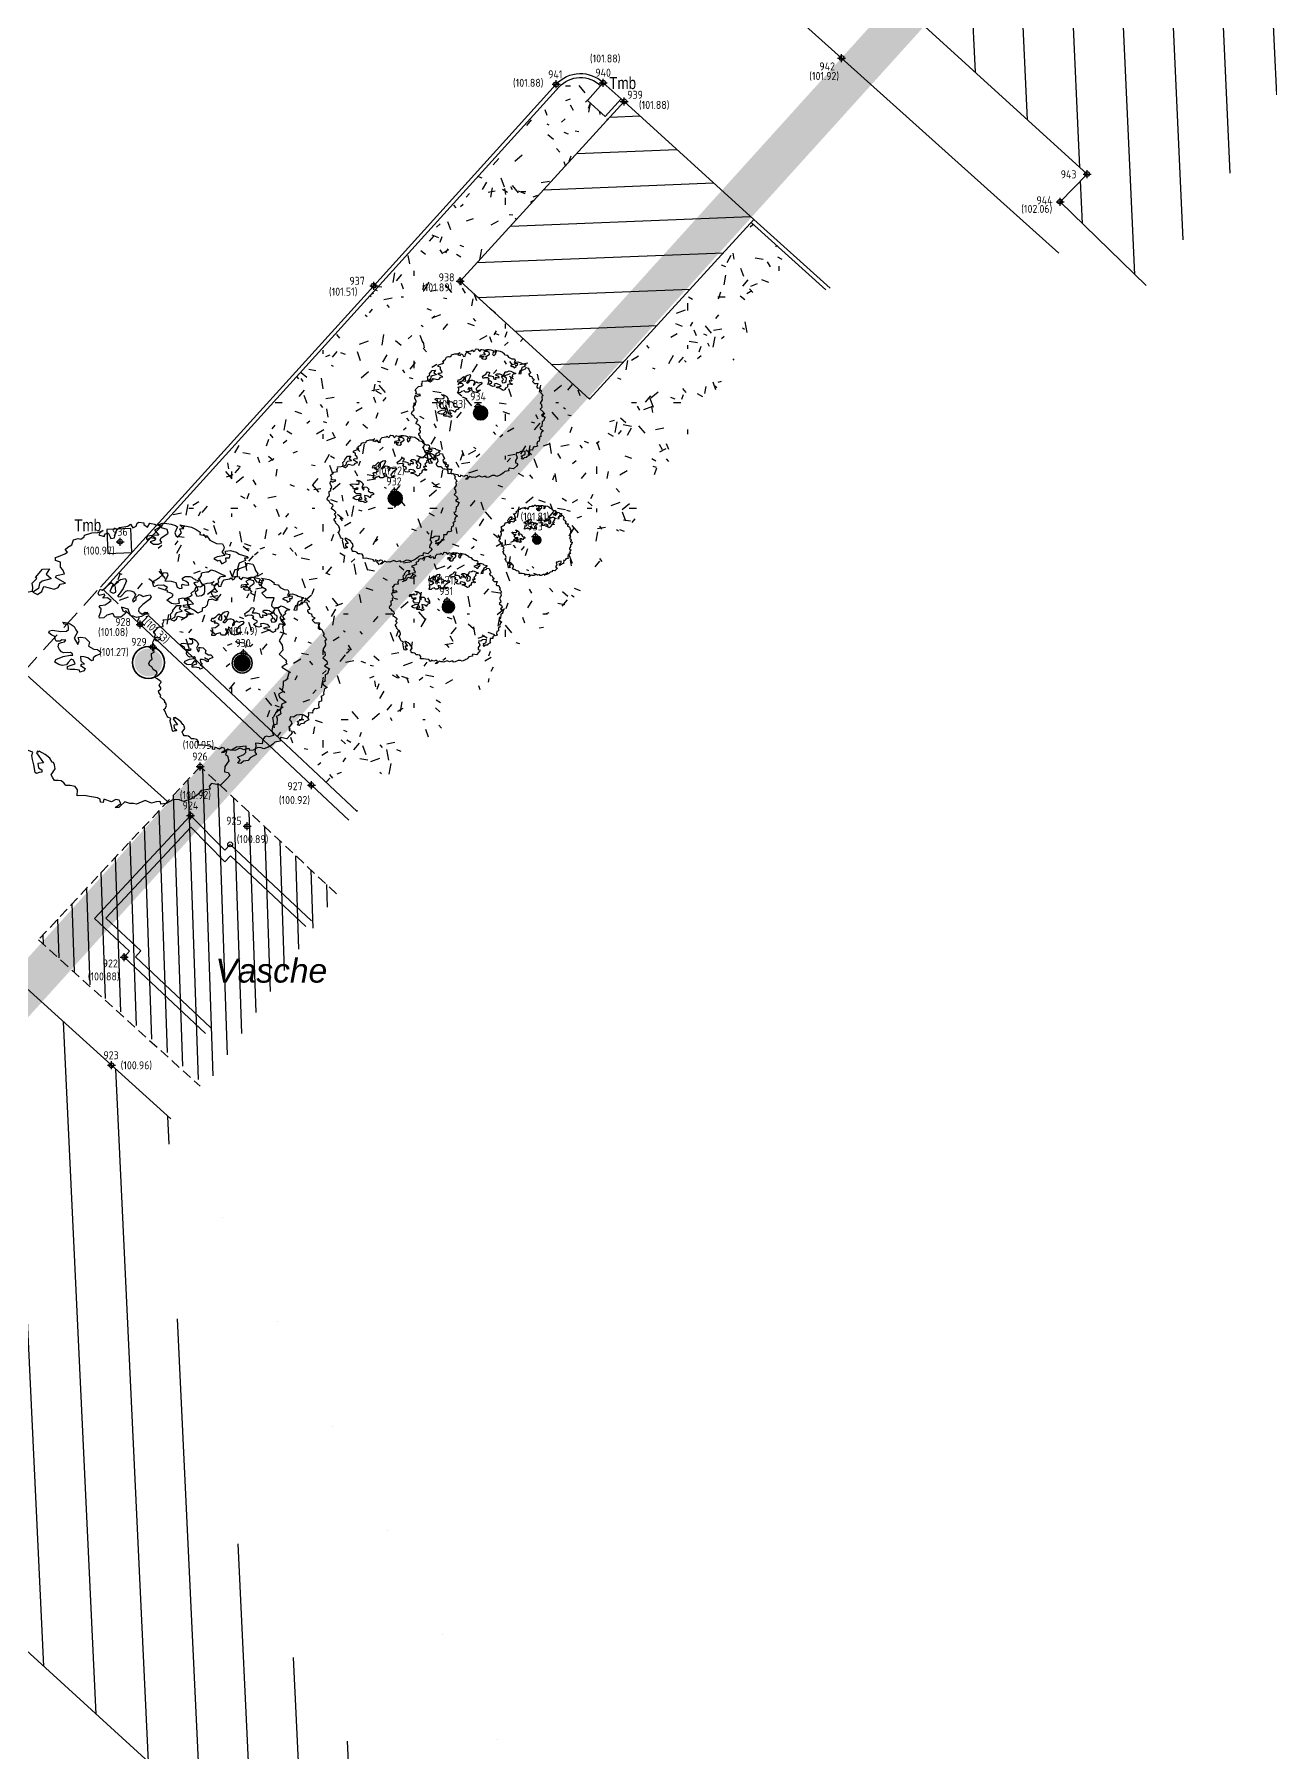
# Model space of a CAD drawing. Extents: x 9555 to 11275, y -8412 to -6382.
# Drawn here: x 10084.9 to 10115.81, y -8126.11 to -8083.17 of the extents above; entities that cross this region are included whole.
import ezdxf
from ezdxf.enums import TextEntityAlignment as Align

# ---------------------------------------------------------------- set-up
doc = ezdxf.new("R2010")
doc.units = 0
doc.header["$MEASUREMENT"] = 0
doc.header["$XCLIPFRAME"] = 2
doc.header["$PDMODE"] = 33
doc.header["$PDSIZE"] = 0.12
for name, pattern in [('DASHED', [0.75, 0.5, -0.25]), ('HIDDEN', [0.375, 0.25, -0.125]), ('TRATTEGGIATA', [0.75, 0.5, -0.25])]:
    doc.linetypes.add(name, pattern=pattern)
doc.layers.get('0').update_dxf_attribs({"color": 53, "lineweight": 50})
for name, color, linetype in [('02_CAT', 7, 'Continuous'), ('GEI-Nome_P', 6, 'Continuous'), ('GEI-Punti', 7, 'Continuous'), ('Gei-Punti_3D', 3, 'Continuous'), ('GEI-Quote_P', 3, 'Continuous'), ('GEI-Simboli', 6, 'Continuous'), ('Immagine', 181, 'Continuous'), ('Ril-Aiuola_Retino', 85, 'Continuous'), ('Ril-Albero', 104, 'Continuous'), ('Ril-Fabbr-Tettoia', 7, 'HIDDEN'), ('Ril-Fabbr_Retino', 8, 'Continuous'), ('Ril-Muretto', 200, 'Continuous'), ('Ril-Strada', 4, 'Continuous'), ('Ril-Tombino', 5, 'Continuous'), ('Ril-Vasca', 6, 'Continuous')]:
    doc.layers.add(name, color=color, linetype=linetype)
for name, color, linetype, lineweight in [('Ril-Albero_Tronco', 3, 'Continuous', 35), ('Ril-Fabbr', 9, 'Continuous', 30), ('Ril-Fabbr_Container-Prefabbricato', 7, 'Continuous', 30), ('x Area Rilievo', 1, 'Continuous', 15)]:
    doc.layers.add(name, color=color, linetype=linetype, lineweight=lineweight)
doc.styles.add('ArialCorsivo', font='ariali.ttf')
doc.styles.add('HELVLA', font='helvl', dxfattribs={"width": 0.8})
doc.styles.get("Standard").update_dxf_attribs({"font": 'isocp.shx'})
picture_1 = doc.add_image_def('image2.png', size_in_pixel=(4950, 3510))
picture_2 = doc.add_image_def('image3.png', size_in_pixel=(3510, 4950))

# ---------------------------------------------------------------- blocks, each defined once
blk = doc.blocks.new('ALB_PINO')
at = {"layer": 'Ril-Albero'}
for points in [[(0.996, -1.089), (0.965, -1.084), (0.987, -1.048), (0.96, -1.019), (1.029, -0.991), (1.049, -0.971), (1.054, -0.9), (0.948, -0.913), (0.894, -0.943), (0.846, -0.942), (0.829, -0.995), (0.851, -1.007), (0.866, -1.058), (0.822, -1.122), (0.82, -1.177), (0.859, -1.184), (0.876, -1.219), (0.846, -1.254), (0.778, -1.322), (0.678, -1.303), (0.656, -1.332), (0.666, -1.365), (0.568, -1.38), (0.538, -1.414), (0.509, -1.441), (0.483, -1.452), (0.456, -1.471), (0.379, -1.497), (0.334, -1.481), (0.271, -1.478), (0.191, -1.519), (0.134, -1.525), (0.131, -1.501), (0.115, -1.498), (0.083, -1.5), (0.032, -1.515), (-0.035, -1.487), (-0.13, -1.526), (-0.161, -1.52), (-0.201, -1.521), (-0.253, -1.503), (-0.301, -1.543), (-0.32, -1.563), (-0.36, -1.564), (-0.296, -1.52), (-0.314, -1.484), (-0.353, -1.478), (-0.397, -1.502), (-0.479, -1.471), (-0.486, -1.509), (-0.517, -1.504), (-0.519, -1.472), (-0.549, -1.458), (-0.634, -1.443), (-0.688, -1.433), (-0.769, -1.435), (-0.765, -1.371), (-0.791, -1.335), (-0.845, -1.325), (-0.893, -1.325), (-0.899, -1.315), (-0.912, -1.297), (-0.94, -1.276), (-0.971, -1.271), (-1.011, -1.271), (-1.03, -1.244), (-1.048, -1.209), (-1.004, -1.145), (-1.013, -1.103), (-1.024, -1.077), (-1.039, -1.075), (-1.063, -1.03), (-1.112, -0.99), (-1.178, -0.954), (-1.188, -0.968), (-1.193, -0.951), (-1.205, -0.973), (-1.129, -1.082), (-1.193, -1.087), (-1.186, -1.136), (-1.15, -1.158), (-1.147, -1.183), (-1.179, -1.185), (-1.205, -1.196), (-1.219, -1.186), (-1.236, -1.103), (-1.25, -1.045), (-1.258, -1.003), (-1.244, -0.966), (-1.296, -0.948), (-1.309, -0.93), (-1.32, -0.904), (-1.348, -0.835), (-1.376, -0.814), (-1.34, -0.789), (-1.324, -0.744), (-1.332, -0.702), (-1.354, -0.691), (-1.343, -0.676), (-1.362, -0.649), (-1.377, -0.639), (-1.432, -0.589), (-1.42, -0.567), (-1.458, -0.512), (-1.461, -0.488), (-1.423, -0.454), (-1.419, -0.431), (-1.432, -0.413), (-1.451, -0.386), (-1.439, -0.364), (-1.419, -0.343), (-1.417, -0.328), (-1.445, -0.307), (-1.487, -0.275), (-1.523, -0.253), (-1.516, -0.214), (-1.486, -0.18), (-1.496, -0.146), (-1.554, -0.112), (-1.578, -0.067), (-1.621, -0.043), (-1.631, -0.01), (-1.606, 0.042), (-1.569, 0.067), (-1.583, 0.125), (-1.584, 0.165), (-1.539, 0.189), (-1.542, 0.222), (-1.546, 0.239), (-1.519, 0.258), (-1.523, 0.282), (-1.558, 0.352), (-1.554, 0.376), (-1.539, 0.413), (-1.538, 0.421), (-1.503, 0.391), (-1.486, 0.396), (-1.451, 0.413), (-1.451, 0.413), (-1.419, 0.415), (-1.438, 0.443), (-1.472, 0.433), (-1.532, 0.452), (-1.516, 0.497), (-1.546, 0.55), (-1.508, 0.583), (-1.469, 0.624), (-1.378, 0.64), (-1.393, 0.69), (-1.386, 0.689), (-1.371, 0.726), (-1.382, 0.752), (-1.293, 0.76), (-1.251, 0.769), (-1.244, 0.807), (-1.252, 0.856), (-1.203, 0.904), (-1.217, 0.914), (-1.142, 1.006), (-1.066, 1.007), (-1.102, 0.953), (-1.05, 0.908), (-1.052, 0.9), (-1.144, 0.877), (-1.173, 0.85), (-1.183, 0.796), (-1.245, 0.759), (-1.194, 0.734), (-1.148, 0.766), (-1.133, 0.803), (-1.123, 0.817), (-1.016, 0.79), (-0.973, 0.806), (-0.95, 0.842), (-0.892, 0.856), (-1.001, 0.915), (-0.989, 0.937), (-0.972, 0.942), (-0.906, 0.954), (-0.923, 0.997), (-0.949, 1.026), (-0.947, 1.081), (-1, 1.099), (-1.002, 1.131), (-0.969, 1.141), (-0.9, 1.169), (-0.872, 1.188), (-0.899, 1.216), (-0.87, 1.243), (-0.826, 1.267), (-0.809, 1.32), (-0.758, 1.335), (-0.727, 1.329), (-0.691, 1.355), (-0.688, 1.37), (-0.611, 1.396), (-0.546, 1.4), (-0.513, 1.41), (-0.487, 1.422), (-0.523, 1.396), (-0.535, 1.374), (-0.527, 1.373), (-0.475, 1.356), (-0.472, 1.371), (-0.461, 1.385), (-0.435, 1.396), (-0.411, 1.352), (-0.406, 1.335), (-0.365, 1.344), (-0.359, 1.375), (-0.358, 1.383), (-0.343, 1.42), (-0.313, 1.454), (-0.222, 1.47), (-0.195, 1.489), (-0.182, 1.471), (-0.169, 1.452), (-0.134, 1.47), (-0.121, 1.5), (-0.103, 1.512), (-0.049, 1.503), (-0.051, 1.487), (-0.009, 1.456), (0.015, 1.499), (0.03, 1.496), (0.069, 1.489), (0.083, 1.479), (0.148, 1.483), (0.145, 1.468), (0.066, 1.426), (0.111, 1.37), (0.039, 1.367), (-0.01, 1.36), (-0.022, 1.338), (-0.017, 1.321), (0.027, 1.345), (0.081, 1.336), (0.062, 1.315), (0.019, 1.299), (0.055, 1.276), (0.11, 1.274), (0.145, 1.292), (0.126, 1.319), (0.126, 1.319), (0.138, 1.341), (0.175, 1.367), (0.211, 1.392), (0.203, 1.433), (0.142, 1.452), (0.1, 1.484), (0.151, 1.499), (0.198, 1.498), (0.245, 1.49), (0.29, 1.474), (0.29, 1.474), (0.312, 1.462), (0.31, 1.454), (0.284, 1.395), (0.295, 1.369), (0.315, 1.349), (0.356, 1.398), (0.34, 1.441), (0.38, 1.442), (0.339, 1.481), (0.463, 1.459), (0.514, 1.433), (0.557, 1.402), (0.553, 1.379), (0.622, 1.366), (0.63, 1.365), (0.662, 1.319), (0.735, 1.282), (0.798, 1.278), (0.816, 1.243), (0.81, 1.212), (0.791, 1.192), (0.824, 1.154), (0.741, 1.137), (0.706, 1.119), (0.749, 1.096), (0.766, 1.101), (0.792, 1.064), (0.836, 1.088), (0.835, 1.128), (0.875, 1.129), (0.881, 1.16), (0.834, 1.168), (0.832, 1.2), (0.881, 1.208), (0.95, 1.187), (0.978, 1.166), (1.062, 1.143), (1.074, 1.125), (1.034, 1.124), (1.046, 1.098), (0.977, 1.071), (0.956, 1.002), (0.932, 0.999), (0.902, 0.924), (0.959, 0.93), (0.961, 0.986), (0.982, 1.014), (1.059, 1.04), (1.065, 1.071), (1.126, 1.06), (1.138, 1.034), (1.154, 0.991), (1.179, 0.954), (1.168, 0.933), (1.142, 0.921), (1.139, 0.906), (1.164, 0.869), (1.211, 0.861), (1.219, 0.819), (1.255, 0.797), (1.268, 0.779), (1.222, 0.747), (1.269, 0.699), (1.309, 0.699), (1.35, 0.7), (1.344, 0.669), (1.333, 0.655), (1.326, 0.616), (1.325, 0.609), (1.346, 0.589), (1.386, 0.59), (1.393, 0.588), (1.416, 0.536), (1.435, 0.509), (1.414, 0.481), (1.455, 0.442), (1.473, 0.406), (1.445, 0.387), (1.449, 0.363), (1.457, 0.321), (1.456, 0.314), (1.41, 0.234), (1.435, 0.198), (1.441, 0.188), (1.447, 0.132), (1.408, 0.091), (1.477, 0.03), (1.489, 0.012), (1.48, 0.006), (1.492, -0.02), (1.475, -0.025), (1.438, -0.051), (1.532, -0.107), (1.516, -0.105), (1.496, -0.173), (1.504, -0.174), (1.477, -0.193), (1.451, -0.205), (1.451, -0.245), (1.444, -0.283), (1.442, -0.299), (1.447, -0.316), (1.428, -0.328), (1.402, -0.34), (1.412, -0.373), (1.483, -0.426), (1.438, -0.45), (1.418, -0.518), (1.428, -0.552), (1.401, -0.571), (1.375, -0.582), (1.387, -0.6), (1.384, -0.664), (1.341, -0.68), (1.331, -0.734), (1.346, -0.785), (1.296, -0.8), (1.272, -0.795), (1.255, -0.8), (1.234, -0.829), (1.226, -0.875), (1.155, -0.87), (1.157, -0.903), (1.146, -0.964), (1.165, -0.992), (1.13, -1.009), (1.095, -1.027), (1.074, -1.055), (1.025, -1.062)], [(0.722, 0.669), (0.688, 0.681), (0.677, 0.679), (0.646, 0.676), (0.635, 0.647), (0.633, 0.619), (0.609, 0.591), (0.588, 0.587), (0.579, 0.583), (0.58, 0.554), (0.534, 0.532), (0.488, 0.563), (0.436, 0.592), (0.388, 0.596), (0.374, 0.616), (0.427, 0.625), (0.484, 0.632), (0.461, 0.656), (0.434, 0.674), (0.369, 0.693), (0.323, 0.682), (0.332, 0.635), (0.291, 0.627), (0.247, 0.637), (0.2, 0.672), (0.229, 0.695), (0.257, 0.707), (0.265, 0.731), (0.235, 0.751), (0.204, 0.759), (0.205, 0.774), (0.179, 0.779), (0.191, 0.793), (0.205, 0.806), (0.162, 0.833), (0.093, 0.828), (0.058, 0.814), (0.045, 0.867), (0.081, 0.891), (0.12, 0.915), (0.15, 0.945), (0.162, 0.97), (0.197, 0.965), (0.207, 0.954), (0.208, 0.942), (0.193, 0.907), (0.176, 0.878), (0.244, 0.875), (0.296, 0.86), (0.31, 0.81), (0.338, 0.797), (0.364, 0.8), (0.359, 0.83), (0.362, 0.844), (0.393, 0.835), (0.436, 0.833), (0.432, 0.855), (0.407, 0.871), (0.375, 0.886), (0.362, 0.905), (0.387, 0.922), (0.398, 0.926), (0.445, 0.926), (0.469, 0.918), (0.483, 0.906), (0.501, 0.899), (0.507, 0.889), (0.54, 0.883), (0.531, 0.865), (0.506, 0.86), (0.49, 0.858), (0.5, 0.841), (0.522, 0.816), (0.531, 0.78), (0.503, 0.752), (0.52, 0.715), (0.57, 0.72), (0.602, 0.74), (0.606, 0.763), (0.609, 0.8), (0.609, 0.823), (0.579, 0.844), (0.552, 0.886), (0.536, 0.901), (0.557, 0.916), (0.571, 0.936), (0.572, 0.963), (0.586, 0.971), (0.627, 0.975), (0.646, 0.976), (0.677, 0.997), (0.715, 0.986), (0.793, 0.946), (0.817, 0.941), (0.832, 0.929), (0.81, 0.922), (0.793, 0.925), (0.771, 0.919), (0.76, 0.902), (0.748, 0.895), (0.756, 0.865), (0.752, 0.856), (0.714, 0.825), (0.706, 0.811), (0.724, 0.785), (0.743, 0.764), (0.724, 0.753), (0.693, 0.76), (0.672, 0.758), (0.683, 0.734), (0.699, 0.717), (0.706, 0.705), (0.72, 0.696), (0.745, 0.69), (0.744, 0.671)], [(-0.5, 0.779), (-0.459, 0.809), (-0.424, 0.842), (-0.4, 0.861), (-0.381, 0.842), (-0.397, 0.803), (-0.417, 0.764), (-0.38, 0.748), (-0.353, 0.757), (-0.355, 0.807), (-0.361, 0.836), (-0.332, 0.874), (-0.3, 0.893), (-0.251, 0.905), (-0.238, 0.878), (-0.272, 0.796), (-0.315, 0.736), (-0.335, 0.716), (-0.32, 0.707), (-0.296, 0.709), (-0.244, 0.767), (-0.223, 0.774), (-0.19, 0.772), (-0.161, 0.762), (-0.138, 0.731), (-0.151, 0.704), (-0.17, 0.675), (-0.166, 0.652), (-0.134, 0.68), (-0.133, 0.705), (-0.099, 0.734), (-0.079, 0.726), (-0.055, 0.711), (-0.022, 0.723), (0.019, 0.73), (0.03, 0.706), (0.01, 0.678), (-0.062, 0.624), (-0.102, 0.58), (-0.106, 0.554), (-0.092, 0.538), (-0.068, 0.52), (-0.036, 0.542), (-0.006, 0.539), (-0.049, 0.509), (-0.074, 0.497), (-0.127, 0.486), (-0.164, 0.498), (-0.194, 0.503), (-0.217, 0.575), (-0.29, 0.595), (-0.275, 0.557), (-0.241, 0.539), (-0.26, 0.516), (-0.297, 0.488), (-0.363, 0.488), (-0.384, 0.526), (-0.449, 0.509), (-0.479, 0.482), (-0.527, 0.479), (-0.532, 0.5), (-0.513, 0.545), (-0.511, 0.578), (-0.53, 0.597), (-0.521, 0.615), (-0.467, 0.62), (-0.434, 0.641), (-0.403, 0.667), (-0.44, 0.697), (-0.491, 0.694), (-0.471, 0.722), (-0.472, 0.735), (-0.53, 0.722), (-0.541, 0.746), (-0.519, 0.791)], [(-0.743, -0.084), (-0.794, -0.076), (-0.842, -0.074), (-0.872, -0.071), (-0.872, -0.044), (-0.833, -0.028), (-0.791, -0.014), (-0.806, 0.023), (-0.832, 0.036), (-0.866, -0.001), (-0.882, -0.026), (-0.929, -0.032), (-0.966, -0.023), (-1.009, 0.003), (-0.999, 0.031), (-0.917, 0.066), (-0.844, 0.077), (-0.816, 0.077), (-0.819, 0.094), (-0.838, 0.109), (-0.916, 0.105), (-0.936, 0.115), (-0.958, 0.14), (-0.971, 0.167), (-0.966, 0.206), (-0.937, 0.216), (-0.903, 0.223), (-0.89, 0.242), (-0.932, 0.244), (-0.95, 0.228), (-0.996, 0.231), (-1.004, 0.251), (-1.01, 0.278), (-1.042, 0.294), (-1.075, 0.318), (-1.066, 0.342), (-1.032, 0.348), (-0.944, 0.335), (-0.884, 0.338), (-0.863, 0.354), (-0.861, 0.375), (-0.866, 0.405), (-0.904, 0.412), (-0.923, 0.435), (-0.872, 0.426), (-0.845, 0.416), (-0.8, 0.387), (-0.783, 0.352), (-0.764, 0.328), (-0.8, 0.26), (-0.762, 0.194), (-0.745, 0.232), (-0.757, 0.269), (-0.727, 0.272), (-0.682, 0.265), (-0.634, 0.219), (-0.647, 0.177), (-0.589, 0.143), (-0.548, 0.141), (-0.512, 0.11), (-0.524, 0.09), (-0.568, 0.072), (-0.594, 0.05), (-0.594, 0.024), (-0.613, 0.018), (-0.654, 0.051), (-0.692, 0.06), (-0.733, 0.064), (-0.728, 0.017), (-0.69, -0.018), (-0.724, -0.023), (-0.732, -0.033), (-0.682, -0.065), (-0.691, -0.09), (-0.739, -0.106)]]:
    blk.add_lwpolyline(points, close=True, dxfattribs=at)
at = {"layer": 'Ril-Albero', "const_width": 0.15, "flags": 128}
blk.add_lwpolyline([(-0.075, 0, 1), (0.075, 0, 1)], format="xyb", close=True, dxfattribs=at)
blk = doc.blocks.new('-Fgl. 957E Estratto Foglio Intero_PostFR2')
at = {"layer": 'Immagine'}
image = blk.add_image(picture_1, insert=(9917.284, -8422.509), size_in_units=(838.183, 594.348), rotation=0.00109, dxfattribs=at)
image.set_boundary_path([(308.756, 193.629), (4680.161, 3410.458)])
image.dxf.flags = 15
blk = doc.blocks.new('-Fgl. 958 Estratto Foglio Intero_PostFR3')
at = {"layer": 'Immagine'}
image = blk.add_image(picture_2, insert=(9716.786, -8308.175), size_in_units=(1485.814, 2095.379), rotation=-0.001044, dxfattribs=at)
image.set_boundary_path([(486.986, 415.0435), (2987.88, 4584.8433)])
image.dxf.flags = 15
blk = doc.blocks.new('- Fogli_Unione (Estratti_20043_SpostatoComeAll.957E_SuRIL_PostFR1-FR2-FR3 (2021-02-08)')
for name in ['-Fgl. 958 Estratto Foglio Intero_PostFR3', '-Fgl. 957E Estratto Foglio Intero_PostFR2']:
    blk.add_blockref(name, (0, 0))
blk = doc.blocks.new('2493-1_PostFRAZ')
at = {"layer": '02_CAT'}
blk.add_blockref('- Fogli_Unione (Estratti_20043_SpostatoComeAll.957E_SuRIL_PostFR1-FR2-FR3 (2021-02-08)', (2.401, 6.764), dxfattribs=at)

msp = doc.modelspace()

# ---------------------------------------------------------------- hatches: boundary and pattern name
at = {"layer": 'Ril-Aiuola_Retino'}
h = msp.add_hatch(dxfattribs=at)
h.set_pattern_fill('TEXTURE', color=256, scale=3, angle=90, style=0)
h.set_pattern_definition([(90, (-1.44, 2.16), (-2.28, 1.32), [0.12, -2.01, 0.09, -0.87, 0.18, -2.13]), (100, (-2.67, 1.59), (-2.85344285, 0.80676137), [0.21, -0.51, 0.27, -1.59, 0.15, -1.98]), (110, (-1.71, 1.29), (-2.20976253, 1.33470954), [0.24, -1.65, 0.21, -1.23, 0.15, -0.96]), (120, (-1.53, 2.16), (-2.5405187, -0.21969256), [0.15, -0.99, 0.12, -1.47, 0.09, -1.95]), (130, (-2.19, 1.32), (-2.16370355, 0.33835917), [0.12, -1.32, 0.09, -0.84, 0.24, -1.53]), (140, (-1.11, 1.77), (-2.35733494, -0.80247865), [0.06, -1.11, 0.15, -1.83, 0.18, -0.93]), (150, (-1.32, 1.86), (-2.23707658, -0.9947303), [0.15, -1.23, 0.06, -1.44, 0.12, -1.11]), (160, (-0.96, 1.53), (-2.15586848, -1.0989227), [0.09, -0.57, 0.18, -0.96, 0.12, -1.32]), (170, (-2.73, 1.68), (-1.6471945, -2.08565344), [0.21, -1.32, 0.09, -1.56, 0.18, -1.47]), (180, (-1.44, 1.86), (-1.11, -2.64), [0.18, -0.93, 0.12, -1.83, 0.06, -1.86]), (190, (-2.37, 1.38), (-1.4514529, -2.4797146), [0.21, -1.17, 0.18, -0.96, 0.21, -2.19]), (200, (-0.66, 1.17), (-0.81691138, -2.40440342), [0.24, -0.78, 0.12, -1.59, 0.18, -1.74]), (210, (-1.02, 0.36), (-0.28492268, -2.86649944), [0.15, -2.01, 0.18, -0.93, 0.21, -1.23]), (220, (-0.36, 1.02), (-0.71266081, -2.79107767), [0.09, -0.66, 0.12, -1.29, 0.24, -1.68]), (230, (-2.76, 0.12), (0.34205688, -2.20596852), [0.18, -1.08, 0.21, -0.93, 0.12, -1.26]), (240, (-0.18, 2.61), (1.2076726, -2.04824972), [0.12, -0.84, 0.24, -1.86, 0.21, -1.71]), (250, (-1.86, 0.63), (1.6242869, -2.37901074), [0.18, -1.26, 0.15, -1.14, 0.12, -1.83]), (260, (-1.14, 0.81), (1.69123165, -2.15644047), [0.27, -0.99, 0.18, -1.35, 0.24, -1.32])])
edge = h.paths.add_edge_path()
edge.add_line((10092.973, -8102.591), (10099.256, -8096.381))
edge.add_line((10099.256, -8096.381), (10103.918, -8088.856))
edge.add_line((10103.918, -8088.856), (10102.818, -8087.869))
edge.add_line((10102.818, -8087.869), (10098.784, -8092.286))
edge.add_line((10098.784, -8092.286), (10095.55, -8089.333))
edge.add_line((10095.55, -8089.333), (10099.65, -8084.842))
edge.add_line((10099.65, -8084.842), (10099.175, -8085.222))
edge.add_line((10099.175, -8085.222), (10098.727, -8084.823))
edge.add_line((10098.727, -8084.823), (10099.058, -8084.448))
edge.add_arc((10098.555, -8084.967), 0.723, 45.9498, 137.8236)
edge.add_line((10098.02, -8084.482), (10093.46, -8089.515))
edge.add_line((10093.46, -8089.515), (10086.63, -8097.048))
edge.add_line((10086.63, -8097.048), (10087.548, -8097.912))
edge.add_line((10087.548, -8097.912), (10087.753, -8097.693))
edge.add_line((10087.753, -8097.693), (10092.973, -8102.591))
edge = h.paths.add_edge_path(flags=16)
edge.add_arc((10093.926, -8094.763), 0.175, 0, 360)
edge = h.paths.add_edge_path(flags=16)
edge.add_arc((10096.059, -8092.629), 0.175, 0, 360)
edge = h.paths.add_edge_path(flags=16)
edge.add_arc((10097.465, -8095.808), 0.1, 0, 360)
edge = h.paths.add_edge_path(flags=16)
edge.add_arc((10095.252, -8097.476), 0.15, 0, 360)
edge = h.paths.add_edge_path(flags=16)
edge.add_arc((10090.098, -8098.879), 0.25, 0, 360)
at = {"layer": 'Ril-Fabbr_Retino'}
h = msp.add_hatch(dxfattribs=at)
h.set_pattern_fill('ANSI31', color=256, scale=10, angle=47.617114, style=0)
edge = h.paths.add_edge_path()
edge.add_arc((10092.475, -8072.069), 26.657, 319.3273, 363.06)
edge.add_line((10119.094, -8070.646), (10116.878, -8068.624))
edge.add_line((10116.878, -8068.624), (10110.538, -8075.571))
edge.add_line((10110.538, -8075.571), (10109.798, -8074.895))
edge.add_line((10109.798, -8074.895), (10108.564, -8076.267))
edge.add_line((10108.564, -8076.267), (10109.295, -8076.934))
edge.add_line((10109.295, -8076.934), (10105.323, -8081.286))
edge.add_line((10105.323, -8081.286), (10111.219, -8086.657))
edge.add_line((10111.219, -8086.657), (10110.545, -8087.349))
edge.add_line((10110.545, -8087.349), (10112.693, -8089.442))
h = msp.add_hatch(dxfattribs=at)
h.set_pattern_fill('ANSI31', color=256, scale=7, angle=317.29473, style=0)
h.paths.add_polyline_path([(10098.784, -8092.286), (10102.885, -8087.795), (10099.65, -8084.842), (10095.55, -8089.333)])
at = {"layer": 'Ril-Fabbr_Retino', "linetype": 'HIDDEN'}
h = msp.add_hatch(dxfattribs=at)
h.set_pattern_fill('ANSI31', color=251, scale=3, angle=46.966, style=0)
h.set_pattern_definition([(91.96597, (12847.89204, -4531.6506), (-0.374779267, -0.012864718), [])])
h.paths.add_polyline_path([(10085.005, -8105.797), (10089.195, -8109.46), (10092.458, -8104.647), (10089.049, -8101.465)])
at = {"layer": 'Ril-Fabbr_Retino'}
h = msp.add_hatch(dxfattribs=at)
h.set_pattern_fill('ANSI31', color=256, scale=10, angle=47.7, style=2)
edge = h.paths.add_edge_path()
edge.add_line((10088.313, -8110.274), (10082.243, -8104.784))
edge.add_line((10082.243, -8104.784), (10074.056, -8113.845))
edge.add_line((10074.056, -8113.845), (10096.107, -8133.963))
edge.add_line((10096.107, -8133.963), (10098.625, -8133.864))
edge.add_line((10098.625, -8133.864), (10099.971, -8132.386))
edge.add_arc((10111.889, -8111.973), 23.637, 175.8782, 239.7219, ccw=False)

# ---------------------------------------------------------------- linework, layer by layer
at = {"layer": 'GEI-Punti'}
for p in [(10105.083, -8083.758), (10097.946, -8084.415), (10099.126, -8084.375), (10099.65, -8084.842), (10111.219, -8086.657), (10110.545, -8087.349), (10093.386, -8089.448), (10095.55, -8089.333), (10095.997, -8092.466), (10093.902, -8094.59), (10087.047, -8095.847), (10097.429, -8095.715), (10095.222, -8097.329), (10087.548, -8097.912), (10087.862, -8098.479), (10090.131, -8098.631), (10089.049, -8101.465), (10091.83, -8101.929), (10088.81, -8102.69), (10089.798, -8103.412), (10087.15, -8106.231), (10086.83, -8108.932)]:
    msp.add_point(p, dxfattribs=at)
at = {"layer": 'Gei-Punti_3D'}
for p in [(10105.083, -8083.758, 101.916), (10097.946, -8084.415, 101.882), (10099.126, -8084.375, 101.878), (10099.65, -8084.842, 101.885), (10110.545, -8087.349, 102.055), (10093.386, -8089.448, 101.508), (10095.55, -8089.333, 101.885), (10095.997, -8092.466, 101.829), (10093.902, -8094.59, 101.717), (10087.047, -8095.847, 100.975), (10097.429, -8095.715, 101.806), (10095.222, -8097.329, 101.71), (10087.548, -8097.912, 101.082), (10087.862, -8098.479, 101.272), (10090.131, -8098.631, 101.487), (10089.049, -8101.465, 100.949), (10091.83, -8101.929, 100.918), (10088.81, -8102.69, 100.916), (10090.222, -8102.96, 100.89), (10087.15, -8106.231, 100.883), (10086.83, -8108.932, 100.958)]:
    msp.add_point(p, dxfattribs=at)
at = {"layer": 'GEI-Simboli'}
for p, q in [((10104.983, -8083.758), (10105.183, -8083.758)), ((10105.083, -8083.858), (10105.083, -8083.658)), ((10097.846, -8084.415), (10098.046, -8084.415)), ((10097.946, -8084.515), (10097.946, -8084.315)), ((10099.026, -8084.375), (10099.226, -8084.375)), ((10099.126, -8084.475), (10099.126, -8084.275)), ((10099.55, -8084.842), (10099.75, -8084.842)), ((10099.65, -8084.942), (10099.65, -8084.742)), ((10111.219, -8086.757), (10111.219, -8086.557)), ((10111.119, -8086.657), (10111.319, -8086.657)), ((10110.445, -8087.349), (10110.645, -8087.349)), ((10110.545, -8087.449), (10110.545, -8087.249)), ((10093.286, -8089.448), (10093.486, -8089.448)), ((10093.386, -8089.548), (10093.386, -8089.348)), ((10095.45, -8089.333), (10095.65, -8089.333)), ((10095.55, -8089.433), (10095.55, -8089.233)), ((10095.897, -8092.466), (10096.097, -8092.466)), ((10095.997, -8092.565), (10095.997, -8092.365)), ((10093.802, -8094.59), (10094.002, -8094.59)), ((10093.902, -8094.69), (10093.902, -8094.49)), ((10086.947, -8095.847), (10087.147, -8095.847)), ((10087.047, -8095.947), (10087.047, -8095.747)), ((10097.329, -8095.715), (10097.529, -8095.715)), ((10097.429, -8095.815), (10097.429, -8095.615)), ((10095.222, -8097.429), (10095.222, -8097.229)), ((10095.122, -8097.329), (10095.322, -8097.329)), ((10087.448, -8097.912), (10087.648, -8097.912)), ((10087.548, -8098.012), (10087.548, -8097.812)), ((10087.762, -8098.479), (10087.962, -8098.479)), ((10087.862, -8098.579), (10087.862, -8098.379)), ((10090.131, -8098.731), (10090.131, -8098.531)), ((10090.031, -8098.631), (10090.231, -8098.631)), ((10088.95, -8101.465), (10089.149, -8101.465)), ((10089.049, -8101.565), (10089.049, -8101.365)), ((10091.73, -8101.929), (10091.93, -8101.929)), ((10091.83, -8102.029), (10091.83, -8101.829)), ((10088.71, -8102.69), (10088.91, -8102.69)), ((10088.81, -8102.79), (10088.81, -8102.59)), ((10090.222, -8103.06), (10090.222, -8102.86)), ((10090.122, -8102.96), (10090.322, -8102.96)), ((10087.05, -8106.231), (10087.25, -8106.231)), ((10087.15, -8106.331), (10087.15, -8106.131)), ((10086.83, -8109.032), (10086.83, -8108.832)), ((10086.73, -8108.932), (10086.93, -8108.932))]:
    msp.add_line(p, q, dxfattribs=at)
at = {"layer": 'Ril-Albero_Tronco'}
for centre, radius in [((10096.059, -8092.629), 0.175), ((10093.926, -8094.763), 0.175), ((10097.465, -8095.808), 0.1), ((10095.252, -8097.476), 0.15), ((10087.755, -8098.865), 0.4), ((10090.098, -8098.879), 0.25)]:
    msp.add_circle(centre, radius, dxfattribs=at)
at = {"layer": 'Ril-Fabbr'}
for points in [[(10112.693, -8089.442), (10110.545, -8087.349), (10111.219, -8086.657), (10105.323, -8081.286), (10116.878, -8068.624), (10119.094, -8070.646)], [(10099.971, -8132.386), (10098.625, -8133.864), (10096.107, -8133.963), (10074.056, -8113.845), (10082.243, -8104.784), (10088.313, -8110.274)]]:
    msp.add_lwpolyline(points, dxfattribs=at)
at = {"layer": 'Ril-Fabbr-Tettoia', "color": 7, "linetype": 'HIDDEN'}
for p, q in [((10089.049, -8101.465), (10085.004, -8105.798)), ((10092.458, -8104.647), (10089.049, -8101.465))]:
    msp.add_line(p, q, dxfattribs=at)
msp.add_lwpolyline([(10089.049, -8101.465), (10085.004, -8105.798), (10089.051, -8109.458)], dxfattribs=at)
at = {"layer": 'Ril-Fabbr_Container-Prefabbricato'}
msp.add_lwpolyline([(10102.885, -8087.795), (10099.65, -8084.842), (10095.55, -8089.333), (10098.784, -8092.286)], close=True, dxfattribs=at)
at = {"layer": 'Ril-Muretto'}
msp.add_lwpolyline([(10092.973, -8102.591), (10087.753, -8097.693), (10087.548, -8097.912), (10092.768, -8102.809)], dxfattribs=at)
at = {"layer": 'Ril-Strada', "linetype": 'DASHED'}
for p in [(10084.63, -8099.104), (10087.548, -8097.912)]:
    msp.add_line(p, (10086.555, -8096.981), dxfattribs=at)
at = {"layer": 'Ril-Strada'}
for points in [[(10110.514, -8088.634), (10102.158, -8081.131, -0.330141), (10101.932, -8080.025), (10108.433, -8072.899, -0.5754)], [(10086.555, -8096.981), (10093.386, -8089.448), (10097.946, -8084.415, -0.42306), (10099.126, -8084.375), (10099.65, -8084.842)], [(10086.63, -8097.048), (10093.46, -8089.515), (10098.02, -8084.482, -0.423825), (10099.058, -8084.448)], [(10104.795, -8089.51), (10102.885, -8087.795, -0.330141)], [(10088.23, -8102.342), (10084.63, -8099.104), (10072.5, -8112.592, 0.249737), (10072.408, -8115.247), (10077.921, -8120.276)]]:
    msp.add_lwpolyline(points, format="xyb", dxfattribs=at)
msp.add_lwpolyline([(10104.689, -8089.549), (10102.818, -8087.869)], dxfattribs=at)
at = {"layer": 'Ril-Tombino'}
for points in [[(10098.727, -8084.823), (10099.175, -8085.222), (10099.574, -8084.774), (10099.126, -8084.375)], [(10086.716, -8095.541), (10086.74, -8096.14), (10087.339, -8096.117), (10087.315, -8095.517)]]:
    msp.add_lwpolyline(points, close=True, dxfattribs=at)
at = {"layer": 'Ril-Vasca'}
for points in [[(10091.829, -8105.321), (10089.798, -8103.412), (10089.661, -8103.558), (10088.81, -8102.69), (10086.409, -8105.261), (10087.284, -8106.083), (10087.15, -8106.231), (10089.181, -8108.139)], [(10091.692, -8105.466), (10089.807, -8103.695), (10089.664, -8103.847), (10088.814, -8102.979), (10086.691, -8105.252), (10087.564, -8106.071), (10087.43, -8106.22), (10089.318, -8107.994)]]:
    msp.add_lwpolyline(points, dxfattribs=at)
at = {"layer": 'x Area Rilievo', "linetype": 'TRATTEGGIATA', "lineweight": 0, "ltscale": 10, "const_width": 1}
msp.add_lwpolyline([(10561.071, -7840.391), (10415.946, -7709.147), (10326.96, -7738.791), (10288.996, -7748.932), (10283.895, -7766.399), (10280.736, -7779.083), (10263.249, -7802.296), (10149.988, -7927.536), (10182.712, -7957.129), (10084.037, -8066.241), (10054.064, -8039.135), (10024.505, -8071.821), (10019.775, -8077.051), (10070.409, -8122.842), (10149.878, -8034.968), (10222.804, -8100.918), (10229.342, -8093.529), (10229.342, -8093.529), (10397.888, -7907.157), (10402.978, -7911.76), (10454.44, -7958.3)], close=True, dxfattribs=at)

# ---------------------------------------------------------------- block references
at = {"layer": '02_CAT'}
msp.add_blockref('2493-1_PostFRAZ', (0, 0), dxfattribs=at)
at = {"layer": 'Ril-Albero', "color": 1}
for p, xscale, yscale, zscale in [((10096.059, -8092.629), 1.058166446128932, 1.058166446128932, 1.058166446128932), ((10093.926, -8094.763), 1.046200243958634, 1.046200243958634, 1.046200243958634), ((10097.465, -8095.808), 0.5797890012377513, 0.5797890012377513, 0.5797890012377513), ((10087.755, -8098.865), 2.319991276624583, 2.319991276624583, 2.319991276624583), ((10095.252, -8097.476), 0.9043003833158665, 0.9043003833158665, 0.9043003833158665), ((10090.098, -8098.879), 1.431241336424935, 1.431241336424935, 1.431241336424935)]:
    msp.add_blockref('ALB_PINO', p, dxfattribs=dict(at, xscale=xscale, yscale=yscale, zscale=zscale))

# ---------------------------------------------------------------- texts
at = {"layer": 'GEI-Nome_P'}
for s, p in [('942', (10104.527, -8084.067)), ('941', (10097.746, -8084.265)), ('940', (10098.926, -8084.225)), ('939', (10099.725, -8084.776)), ('943', (10110.56, -8086.765)), ('944', (10109.953, -8087.415)), ('938', (10095.011, -8089.339)), ('937', (10092.78, -8089.426)), ('934', (10095.797, -8092.315)), ('932', (10093.702, -8094.44)), ('936', (10086.847, -8095.697)), ('933', (10097.229, -8095.565)), ('931', (10095.022, -8097.179)), ('928', (10086.924, -8097.952)), ('929', (10087.324, -8098.449)), ('930', (10089.931, -8098.481)), ('926', (10088.85, -8101.315)), ('927', (10091.229, -8102.057)), ('924', (10088.61, -8102.54)), ('925', (10089.699, -8102.92)), ('922', (10086.612, -8106.488)), ('923', (10086.63, -8108.782))]:
    msp.add_text(s, height=0.2, dxfattribs=at).set_placement(p)
at = {"layer": 'GEI-Quote_P'}
for s, p in [('(101.88)', (10098.791, -8083.87)), ('(101.88)', (10096.868, -8084.477)), ('(101.92)', (10104.274, -8084.308)), ('(101.88)', (10100.017, -8085.031)), ('(102.06)', (10109.573, -8087.628)), ('(101.51)', (10092.268, -8089.698)), ('(101.89)', (10094.593, -8089.59)), ('(101.83)', (10094.938, -8092.502)), ('(101.72)', (10093.423, -8094.169)), ('(101.81)', (10097.058, -8095.319)), ('(100.97)', (10086.13, -8096.169)), ('(101.71)', (10094.742, -8096.912)), ('(101.08)', (10086.495, -8098.204)), ('(101.49)', (10089.718, -8098.178)), ('(101.27)', (10086.523, -8098.704)), ('(100.95)', (10088.611, -8101.024)), ('(100.92)', (10088.539, -8102.279)), ('(100.92)', (10091.015, -8102.404)), ('(100.89)', (10089.962, -8103.381)), ('(100.88)', (10086.239, -8106.812)), ('(100.96)', (10087.06, -8109.033))]:
    msp.add_text(s, height=0.2, dxfattribs=at).set_placement(p)
at = {"layer": 'GEI-Quote_P', "color": 4}
msp.add_text('(101.33)', height=0.2, rotation=316.8255, dxfattribs=at).set_placement((10087.626, -8097.906))
at = {"layer": 'Ril-Tombino', "style": 'HELVLA', "width": 0.8}
for p in [(10099.61, -8084.378), (10086.238, -8095.428)]:
    msp.add_text('Tmb', height=0.3, dxfattribs=at).set_placement(p, align=Align.MIDDLE)
at = {"layer": 'Ril-Vasca', "color": 7, "style": 'ArialCorsivo'}
msp.add_text('Vasche', height=0.6, dxfattribs=at).set_placement((10089.428, -8106.866))

doc.saveas('drawing.dxf')
